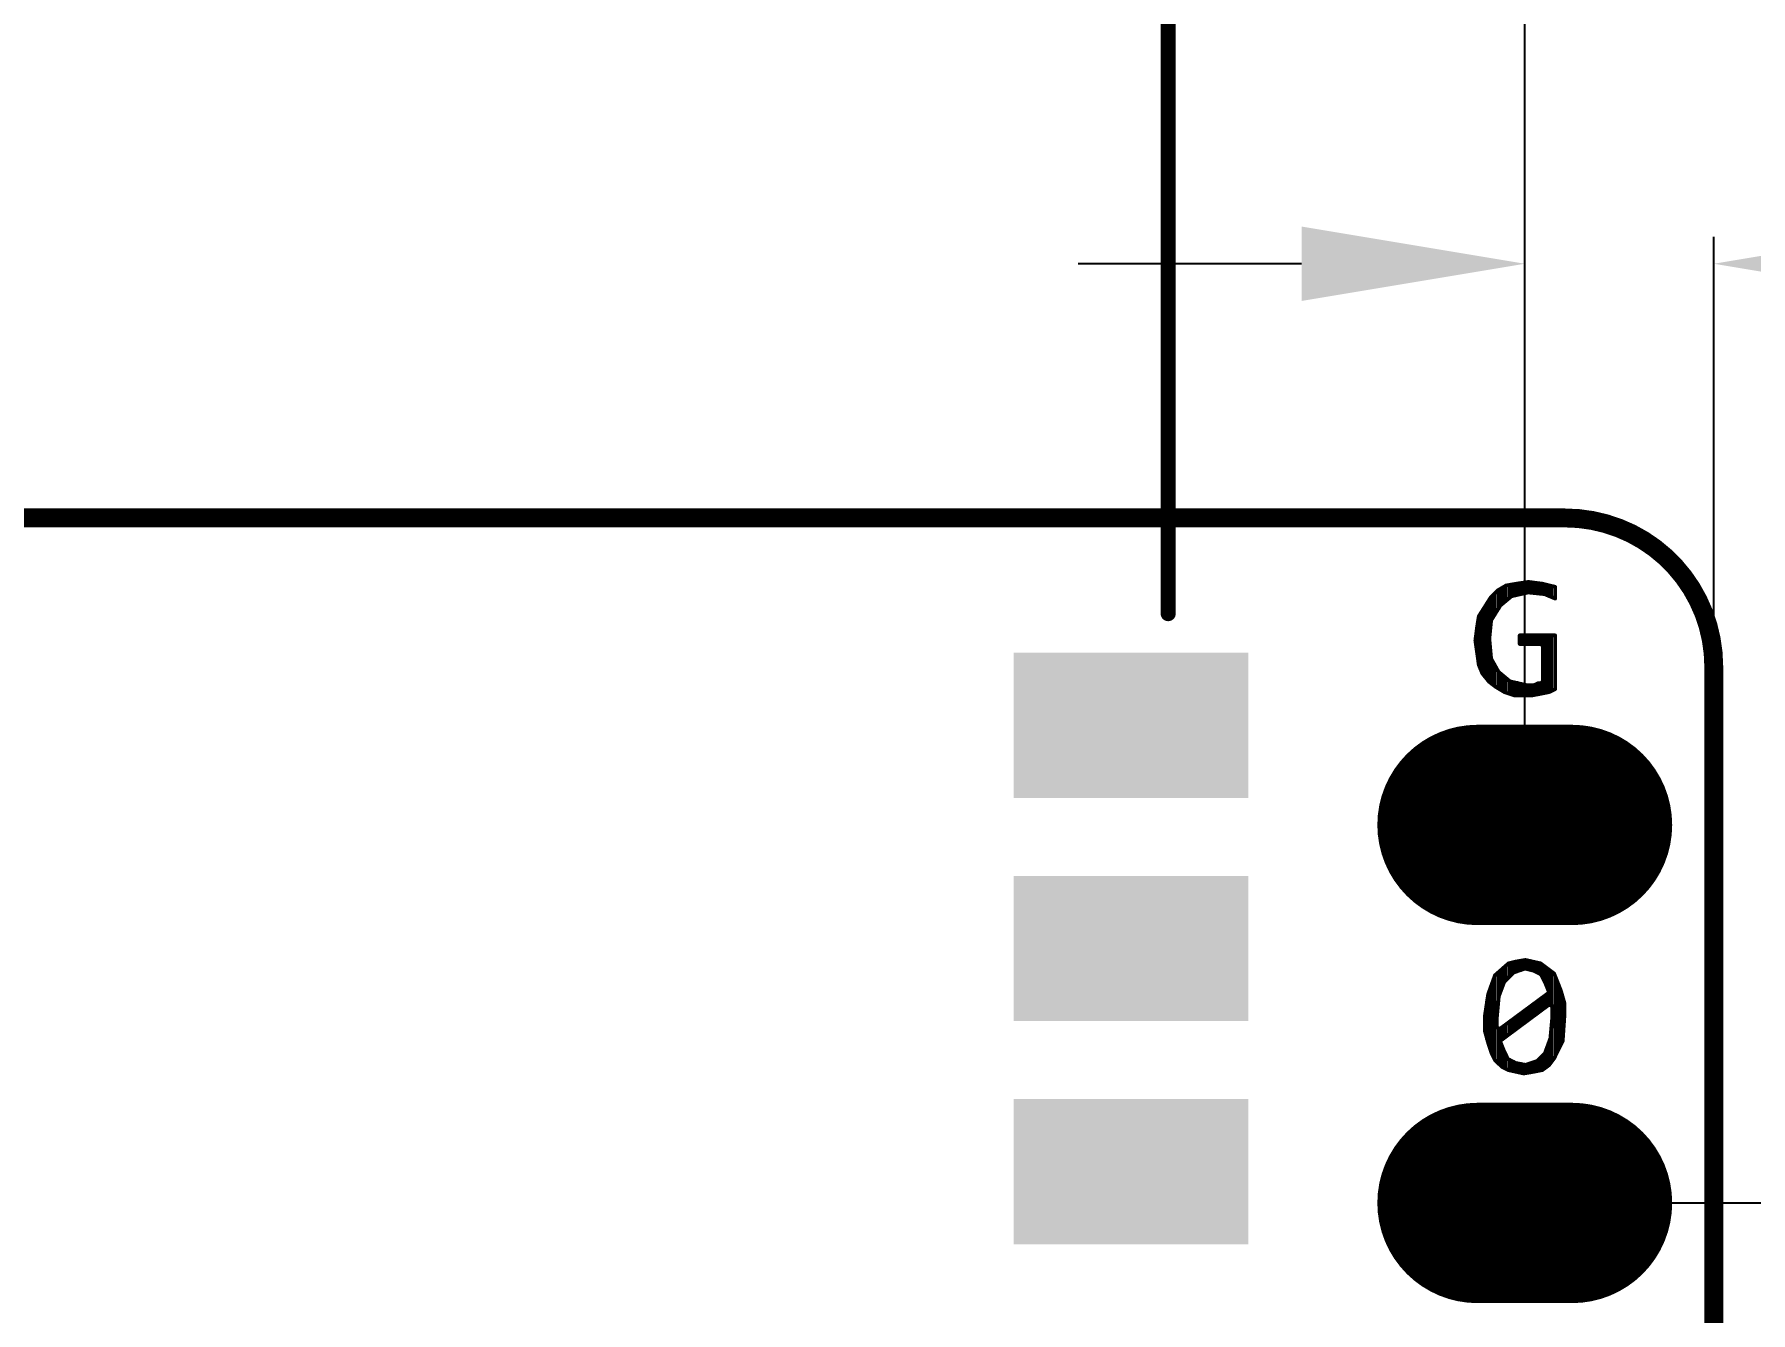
# Model space of a CAD drawing. Extents: x 138.1 to 180, y 20.3 to 82.2.
# Drawn here: x 159.83 to 171.36, y 58.86 to 67.45 of the extents above; entities that cross this region are included whole.
import ezdxf

# ---------------------------------------------------------------- set-up
doc = ezdxf.new("R2010")
doc.units = 0
doc.header["$MEASUREMENT"] = 0
doc.layers.get('0').update_dxf_attribs({"linetype": 'CONTINUOUS'})
doc.layers.get('Defpoints').update_dxf_attribs({"linetype": 'CONTINUOUS'})
doc.layers.add('SILKTOP_PHO', color=251, linetype='CONTINUOUS')
doc.styles.get("Standard").update_dxf_attribs({"font": 'arial.ttf'})
doc.dimstyles.get("Standard").update_dxf_attribs({"dimtxt": 1.5, "dimasz": 1.5, "dimexe": 0.18, "dimexo": 0, "dimgap": 0.5, "dimtad": 0, "dimtih": 1, "dimtoh": 1, "dimzin": 0, "dimdsep": 46, "dimtxsty": 'Standard', "dimcen": 0.09, "dimadec": 0, "dimazin": 0, "dimtfac": 1, "dimtofl": 0, "dimtmove": 2, "dimatfit": 3, "dimfxl": 1, "dimtolj": 1, "dimtzin": 0, "dimarcsym": 0})

# ---------------------------------------------------------------- blocks, each defined once
blk = doc.blocks.new('ROUND_1')
at = {"const_width": 0.0127}
blk.add_lwpolyline([(-0.00635, 0, 1), (0.00635, 0, 1)], format="xyb", close=True, dxfattribs=at)
blk = doc.blocks.new('ROUND_32')
at = {"const_width": 0.0635}
blk.add_lwpolyline([(-0.03175, 0, 1), (0.03175, 0, 1)], format="xyb", close=True, dxfattribs=at)
blk = doc.blocks.new('ROUND_33')
at = {"const_width": 0.0508}
blk.add_lwpolyline([(-0.0254, 0, 1), (0.0254, 0, 1)], format="xyb", close=True, dxfattribs=at)
blk = doc.blocks.new('RECTANGLE_208')
blk.add_solid([(0.788162, 0.48806), (0.788162, -0.48806), (-0.788162, 0.48806), (-0.788162, -0.48806)])
blk = doc.blocks.new('OBLONG_242')
at = {"const_width": 1.3462}
blk.add_lwpolyline([(0.3175, 0), (-0.3175, 0)], dxfattribs=at)
at = {"const_width": 0.6731}
for points in [[(-0.65405, 0, 1), (0.01905, 0, 1)], [(-0.01905, 0, 1), (0.65405, 0, 1)]]:
    blk.add_lwpolyline(points, format="xyb", close=True, dxfattribs=at)
blk = doc.blocks.new('*D114')
at = {"color": 0, "linetype": 'Continuous', "lineweight": -2}
for p, q in [((175.958, 61.093), (175.958, 62.593)), ((169.846, 59.593), (176.138, 59.593)), ((169.846, 57.053), (176.138, 57.053)), ((175.958, 55.553), (175.958, 54.053))]:
    blk.add_line(p, q, dxfattribs=at)
at = {"color": 0, "linetype": 'Continuous'}
for points in [[(175.708, 61.093), (176.208, 61.093), (175.958, 59.593)], [(175.708, 55.553), (176.208, 55.553), (175.958, 57.053)]]:
    blk.add_solid(points, dxfattribs=at)
at = {"layer": 'Defpoints', "color": 0, "linetype": 'Continuous'}
for p in [(169.846, 59.593), (169.846, 57.053), (175.958, 57.053)]:
    blk.add_point(p, dxfattribs=at)
at = {"color": 0, "linetype": 'Continuous', "insert": (175.958, 58.323), "char_height": 1.5, "attachment_point": 5}
blk.add_mtext('\\A1;2.54', dxfattribs=at)
blk = doc.blocks.new('*D116')
at = {"color": 0, "linetype": 'Continuous', "lineweight": -2}
for p, q in [((169.846, 62.133), (169.846, 66.084)), ((171.116, 63.164), (171.116, 66.084)), ((168.346, 65.904), (166.846, 65.904)), ((172.616, 65.904), (174.116, 65.904))]:
    blk.add_line(p, q, dxfattribs=at)
at = {"color": 0, "linetype": 'Continuous'}
for points in [[(168.346, 66.154), (168.346, 65.654), (169.846, 65.904)], [(172.616, 66.154), (172.616, 65.654), (171.116, 65.904)]]:
    blk.add_solid(points, dxfattribs=at)
at = {"layer": 'Defpoints', "color": 0, "linetype": 'Continuous'}
for p in [(171.116, 65.904), (171.116, 63.164), (169.846, 62.133)]:
    blk.add_point(p, dxfattribs=at)
at = {"color": 0, "linetype": 'Continuous', "insert": (176.255, 66.153), "char_height": 1.5, "attachment_point": 5}
blk.add_mtext('\\A1;1.27', dxfattribs=at)
blk = doc.blocks.new('*D117')
at = {"color": 0, "linetype": 'Continuous', "lineweight": -2}
for p, q in [((146.986, 62.133), (146.986, 75.582)), ((169.846, 62.574), (169.846, 75.582)), ((148.486, 75.402), (155.373, 75.402)), ((168.346, 75.402), (161.459, 75.402))]:
    blk.add_line(p, q, dxfattribs=at)
at = {"color": 0, "linetype": 'Continuous'}
for points in [[(148.486, 75.652), (148.486, 75.152), (146.986, 75.402)], [(168.346, 75.652), (168.346, 75.152), (169.846, 75.402)]]:
    blk.add_solid(points, dxfattribs=at)
at = {"layer": 'Defpoints', "color": 0, "linetype": 'Continuous'}
for p in [(146.986, 75.402), (169.846, 62.574), (146.986, 62.133)]:
    blk.add_point(p, dxfattribs=at)
at = {"color": 0, "linetype": 'Continuous', "insert": (158.416, 75.402), "char_height": 1.5, "attachment_point": 5}
blk.add_mtext('\\A1;22.86', dxfattribs=at)

msp = doc.modelspace()

# ---------------------------------------------------------------- linework, layer by layer
at = {"const_width": 0.127}
for points in [[(170.116, 64.196), (146.716, 64.196)], [(171.116, 26.283), (171.116, 63.196)]]:
    msp.add_lwpolyline(points, dxfattribs=at)
msp.add_lwpolyline([(171.116, 63.196, 0.414214), (170.116, 64.196)], format="xyb", dxfattribs=at)
at = {"layer": 'SILKTOP_PHO'}
for points, const_width in [([(167.45, 69.903), (167.45, 64.211)], 0.102), ([(170.116, 64.196), (146.716, 64.196)], 0.127), ([(149.45, 64.203), (167.45, 64.203)], 0.102), ([(167.45, 64.203), (167.45, 63.553)], 0.102), ([(169.871, 63.766), (169.79, 63.754)], 0.0254), ([(169.964, 63.754), (169.871, 63.766)], 0.0254), ([(169.872, 63.695), (169.872, 63.766)], 0.0254), ([(169.618, 63.663), (169.537, 63.535)], 0.0254), ([(169.618, 63.484), (169.618, 63.662)], 0.0254), ([(169.664, 63.709), (169.618, 63.663)], 0.0254), ([(169.643, 63.545), (169.643, 63.688)], 0.0254), ([(169.721, 63.742), (169.664, 63.709)], 0.0254), ([(169.669, 63.585), (169.669, 63.711)], 0.0254), ([(169.684, 63.609), (169.756, 63.669)], 0.0254), ([(169.694, 63.617), (169.694, 63.726)], 0.0254), ([(169.719, 63.639), (169.719, 63.742)], 0.0254), ([(169.79, 63.754), (169.721, 63.742)], 0.0254), ([(169.745, 63.66), (169.745, 63.747)], 0.0254), ([(169.756, 63.669), (169.761, 63.671)], 0.0254), ([(169.761, 63.671), (169.868, 63.695)], 0.0254), ([(169.77, 63.673), (169.77, 63.751)], 0.0254), ([(169.796, 63.679), (169.796, 63.755)], 0.0254), ([(169.821, 63.685), (169.821, 63.758)], 0.0254), ([(169.846, 63.69), (169.846, 63.762)], 0.0254), ([(169.868, 63.695), (169.873, 63.695)], 0.0254), ([(169.873, 63.695), (169.98, 63.684)], 0.0254), ([(169.897, 63.693), (169.897, 63.762)], 0.0254), ([(169.923, 63.69), (169.923, 63.759)], 0.0254), ([(169.948, 63.687), (169.948, 63.756)], 0.0254), ([(170.05, 63.733), (169.964, 63.754)], 0.0254), ([(169.973, 63.684), (169.973, 63.752)], 0.0254), ([(169.98, 63.684), (169.984, 63.682)], 0.0254), ([(169.984, 63.682), (170.05, 63.654)], 0.0254), ([(169.999, 63.676), (169.999, 63.745)], 0.0254), ([(170.024, 63.665), (170.024, 63.739)], 0.0254), ([(170.05, 63.654), (170.05, 63.733)], 0.0254), ([(170.05, 63.654), (170.05, 63.733)], 0.0254), ([(169.537, 63.535), (169.526, 63.466)], 0.0254), ([(169.542, 63.198), (169.542, 63.542)], 0.0254), ([(169.567, 63.143), (169.567, 63.582)], 0.0254), ([(169.592, 63.112), (169.592, 63.622)], 0.0254), ([(169.622, 63.511), (169.681, 63.606)], 0.0254), ([(169.681, 63.606), (169.684, 63.609)], 0.0254), ([(169.526, 63.466), (169.514, 63.373)], 0.0254), ([(169.608, 63.386), (169.62, 63.505)], 0.0254), ([(169.62, 63.505), (169.622, 63.511)], 0.0254), ([(169.514, 63.373), (169.537, 63.209)], 0.0254), ([(169.516, 63.357), (169.516, 63.39)], 0.0254), ([(169.608, 63.384), (169.608, 63.386)], 0.0254), ([(169.608, 63.383), (169.608, 63.384)], 0.0254), ([(169.62, 63.252), (169.608, 63.383)], 0.0254), ([(170.05, 63.407), (169.812, 63.407)], 0.0254), ([(169.812, 63.407), (169.812, 63.349)], 0.0254), ([(169.812, 63.349), (169.955, 63.349)], 0.0254), ([(169.821, 63.349), (169.821, 63.407)], 0.0254), ([(169.846, 63.349), (169.846, 63.407)], 0.0254), ([(169.872, 63.349), (169.872, 63.407)], 0.0254), ([(169.897, 63.349), (169.897, 63.407)], 0.0254), ([(169.923, 63.349), (169.923, 63.407)], 0.0254), ([(169.948, 63.349), (169.948, 63.407)], 0.0254), ([(169.955, 63.349), (169.967, 63.337)], 0.0254), ([(169.967, 63.337), (169.967, 63.098)], 0.0254), ([(169.973, 63.019), (169.973, 63.407)], 0.0254), ([(169.999, 63.024), (169.999, 63.407)], 0.0254), ([(170.024, 63.033), (170.024, 63.407)], 0.0254), ([(170.05, 63.046), (170.05, 63.407)], 0.0254), ([(170.05, 63.046), (170.05, 63.407)], 0.0254), ([(169.537, 63.209), (169.56, 63.152)], 0.0254), ([(169.618, 63.086), (169.618, 63.275)], 0.0254), ([(169.622, 63.247), (169.62, 63.252)], 0.0254), ([(169.669, 63.163), (169.622, 63.247)], 0.0254), ([(169.643, 63.067), (169.643, 63.209)], 0.0254), ([(171.116, 26.283), (171.116, 63.196)], 0.127), ([(169.56, 63.152), (169.606, 63.095)], 0.0254), ([(169.606, 63.095), (169.651, 63.061)], 0.0254), ([(169.669, 63.05), (169.669, 63.164)], 0.0254), ([(169.672, 63.16), (169.669, 63.163)], 0.0254), ([(169.744, 63.1), (169.672, 63.16)], 0.0254), ([(169.694, 63.035), (169.694, 63.141)], 0.0254), ([(169.719, 63.023), (169.719, 63.12)], 0.0254), ([(169.749, 63.097), (169.744, 63.1)], 0.0254), ([(169.745, 63.014), (169.745, 63.099)], 0.0254), ([(169.856, 63.073), (169.749, 63.097)], 0.0254), ([(169.77, 63.006), (169.77, 63.093)], 0.0254), ([(169.796, 63.003), (169.796, 63.087)], 0.0254), ([(169.821, 63.003), (169.821, 63.081)], 0.0254), ([(169.846, 63.003), (169.846, 63.076)], 0.0254), ([(169.859, 63.073), (169.856, 63.073)], 0.0254), ([(169.907, 63.073), (169.859, 63.073)], 0.0254), ([(169.872, 63.003), (169.872, 63.073)], 0.0254), ([(169.897, 63.004), (169.897, 63.073)], 0.0254), ([(169.913, 63.074), (169.907, 63.073)], 0.0254), ([(169.934, 63.085), (169.913, 63.074)], 0.0254), ([(169.923, 63.009), (169.923, 63.079)], 0.0254), ([(169.955, 63.085), (169.934, 63.085)], 0.0254), ([(169.948, 63.014), (169.948, 63.085)], 0.0254), ([(169.967, 63.098), (169.955, 63.085)], 0.0254), ([(169.651, 63.061), (169.709, 63.026)], 0.0254), ([(169.709, 63.026), (169.778, 63.003)], 0.0254), ([(169.778, 63.003), (169.894, 63.003)], 0.0254), ([(169.894, 63.003), (170.01, 63.026)], 0.0254), ([(170.01, 63.026), (170.05, 63.046)], 0.0254), ([(169.85, 61.226), (169.781, 61.214)], 0.0254), ([(169.952, 61.203), (169.85, 61.226)], 0.0254), ([(169.646, 61.123), (169.6, 60.996)], 0.0254), ([(169.643, 60.559), (169.643, 61.115)], 0.0254), ([(169.737, 61.203), (169.646, 61.123)], 0.0254), ([(169.669, 60.954), (169.669, 61.143)], 0.0254), ([(169.694, 61.04), (169.694, 61.165)], 0.0254), ([(169.71, 61.08), (169.77, 61.14)], 0.0254), ([(169.719, 61.089), (169.719, 61.187)], 0.0254), ([(169.781, 61.214), (169.737, 61.203)], 0.0254), ([(169.745, 61.115), (169.745, 61.205)], 0.0254), ([(169.77, 61.14), (169.77, 61.211)], 0.0254), ([(169.77, 61.14), (169.775, 61.143)], 0.0254), ([(169.775, 61.143), (169.846, 61.167)], 0.0254), ([(169.796, 61.15), (169.796, 61.216)], 0.0254), ([(169.821, 61.158), (169.821, 61.22)], 0.0254), ([(169.846, 61.167), (169.846, 61.225)], 0.0254), ([(169.846, 61.167), (169.853, 61.167)], 0.0254), ([(169.853, 61.167), (169.901, 61.155)], 0.0254), ([(169.872, 61.163), (169.872, 61.221)], 0.0254), ([(169.897, 61.156), (169.897, 61.215)], 0.0254), ([(169.901, 61.155), (169.904, 61.154)], 0.0254), ([(169.904, 61.154), (169.952, 61.13)], 0.0254), ([(169.923, 61.145), (169.923, 61.209)], 0.0254), ([(169.948, 61.132), (169.948, 61.204)], 0.0254), ([(169.952, 61.13), (169.957, 61.125)], 0.0254), ([(170.043, 61.135), (169.952, 61.203)], 0.0254), ([(169.957, 61.125), (169.981, 61.077)], 0.0254), ([(169.973, 61.093), (169.973, 61.187)], 0.0254), ([(169.999, 61.033), (169.999, 61.168)], 0.0254), ([(170.024, 60.927), (170.024, 61.149)], 0.0254), ([(170.089, 61.019), (170.043, 61.135)], 0.0254), ([(170.05, 60.578), (170.05, 61.118)], 0.0254), ([(169.6, 60.996), (169.577, 60.843)], 0.0254), ([(169.618, 60.615), (169.618, 61.045)], 0.0254), ([(169.671, 60.98), (169.707, 61.076)], 0.0254), ([(170.001, 61.001), (169.679, 60.763)], 0.0254), ([(169.707, 61.076), (169.71, 61.08)], 0.0254), ([(169.981, 61.077), (169.982, 61.076)], 0.0254), ([(169.982, 61.076), (170.006, 61.016)], 0.0254), ([(169.999, 60.918), (169.999, 60.999)], 0.0254), ([(170.006, 61.011), (170.001, 61.001)], 0.0254), ([(170.006, 61.016), (170.006, 61.011)], 0.0254), ([(170.075, 60.629), (170.075, 61.055)], 0.0254), ([(170.112, 60.938), (170.089, 61.019)], 0.0254), ([(169.592, 60.695), (169.592, 60.946)], 0.0254), ([(169.659, 60.846), (169.671, 60.977)], 0.0254), ([(169.671, 60.977), (169.671, 60.98)], 0.0254), ([(169.688, 60.687), (170.01, 60.926)], 0.0254), ([(169.846, 60.805), (169.846, 60.886)], 0.0254), ([(169.872, 60.824), (169.872, 60.905)], 0.0254), ([(169.897, 60.843), (169.897, 60.924)], 0.0254), ([(169.923, 60.861), (169.923, 60.943)], 0.0254), ([(169.948, 60.88), (169.948, 60.962)], 0.0254), ([(169.973, 60.899), (169.973, 60.981)], 0.0254), ([(170.01, 60.926), (170.03, 60.916)], 0.0254), ([(170.03, 60.916), (170.03, 60.832)], 0.0254), ([(170.1, 60.68), (170.1, 60.98)], 0.0254), ([(170.112, 60.845), (170.112, 60.938)], 0.0254), ([(169.577, 60.843), (169.577, 60.751)], 0.0254), ([(169.659, 60.844), (169.659, 60.846)], 0.0254), ([(169.659, 60.773), (169.659, 60.844)], 0.0254), ([(169.679, 60.763), (169.659, 60.773)], 0.0254), ([(169.694, 60.692), (169.694, 60.774)], 0.0254), ([(169.719, 60.711), (169.719, 60.792)], 0.0254), ([(169.745, 60.73), (169.745, 60.811)], 0.0254), ([(169.77, 60.749), (169.77, 60.83)], 0.0254), ([(169.796, 60.767), (169.796, 60.849)], 0.0254), ([(169.821, 60.786), (169.821, 60.868)], 0.0254), ([(170.03, 60.831), (170.018, 60.7)], 0.0254), ([(170.03, 60.832), (170.03, 60.831)], 0.0254), ([(170.101, 60.681), (170.112, 60.845)], 0.0254), ([(169.577, 60.751), (169.6, 60.669)], 0.0254), ([(169.6, 60.669), (169.623, 60.598)], 0.0254), ([(169.669, 60.531), (169.669, 60.76)], 0.0254), ([(169.682, 60.677), (169.688, 60.687)], 0.0254), ([(169.683, 60.673), (169.682, 60.677)], 0.0254), ([(169.707, 60.613), (169.683, 60.673)], 0.0254), ([(170.017, 60.697), (169.982, 60.601)], 0.0254), ([(170.018, 60.7), (170.017, 60.697)], 0.0254), ([(170.024, 60.54), (170.024, 60.764)], 0.0254), ([(170.043, 60.564), (170.101, 60.681)], 0.0254), ([(169.623, 60.598), (169.646, 60.553)], 0.0254), ([(169.646, 60.553), (169.691, 60.509)], 0.0254), ([(169.694, 60.507), (169.694, 60.646)], 0.0254), ([(169.708, 60.612), (169.707, 60.613)], 0.0254), ([(169.731, 60.564), (169.708, 60.612)], 0.0254), ([(169.719, 60.494), (169.719, 60.589)], 0.0254), ([(169.737, 60.558), (169.731, 60.564)], 0.0254), ([(169.785, 60.534), (169.737, 60.558)], 0.0254), ([(169.745, 60.484), (169.745, 60.555)], 0.0254), ([(169.77, 60.479), (169.77, 60.542)], 0.0254), ([(169.788, 60.533), (169.785, 60.534)], 0.0254), ([(169.926, 60.546), (169.854, 60.522)], 0.0254), ([(169.897, 60.473), (169.897, 60.536)], 0.0254), ([(169.923, 60.478), (169.923, 60.545)], 0.0254), ([(169.931, 60.549), (169.926, 60.546)], 0.0254), ([(169.979, 60.597), (169.931, 60.549)], 0.0254), ([(169.948, 60.483), (169.948, 60.566)], 0.0254), ([(169.973, 60.493), (169.973, 60.591)], 0.0254), ([(169.982, 60.601), (169.979, 60.597)], 0.0254), ([(169.999, 60.512), (169.999, 60.646)], 0.0254), ([(170.009, 60.519), (170.043, 60.564)], 0.0254), ([(169.691, 60.509), (169.735, 60.486)], 0.0254), ([(169.735, 60.486), (169.839, 60.463)], 0.0254), ([(169.848, 60.521), (169.788, 60.533)], 0.0254), ([(169.796, 60.473), (169.796, 60.532)], 0.0254), ([(169.821, 60.467), (169.821, 60.527)], 0.0254), ([(169.839, 60.463), (169.908, 60.475)], 0.0254), ([(169.846, 60.465), (169.846, 60.522)], 0.0254), ([(169.854, 60.522), (169.848, 60.521)], 0.0254), ([(169.872, 60.469), (169.872, 60.528)], 0.0254), ([(169.908, 60.475), (169.964, 60.486)], 0.0254), ([(169.964, 60.486), (170.009, 60.519)], 0.0254)]:
    msp.add_lwpolyline(points, dxfattribs=dict(at, const_width=const_width))
at = {"layer": 'SILKTOP_PHO', "const_width": 0.127}
msp.add_lwpolyline([(171.116, 63.196, 0.414214), (170.116, 64.196)], format="xyb", dxfattribs=at)

# ---------------------------------------------------------------- block references
for name, p in [('ROUND_32', (170.116, 64.196)), ('ROUND_32', (170.116, 64.196)), ('RECTANGLE_208', (167.2, 62.803)), ('ROUND_32', (171.116, 63.196)), ('ROUND_32', (171.116, 63.196)), ('OBLONG_242', (169.846, 62.133)), ('RECTANGLE_208', (167.2, 61.303)), ('RECTANGLE_208', (167.2, 59.803)), ('OBLONG_242', (169.846, 59.593))]:
    msp.add_blockref(name, p)
at = {"layer": 'SILKTOP_PHO'}
for name, p in [('ROUND_33', (167.45, 64.211)), ('ROUND_33', (167.45, 64.203)), ('ROUND_32', (170.116, 64.196)), ('ROUND_32', (170.116, 64.196)), ('ROUND_1', (169.871, 63.766)), ('ROUND_1', (169.872, 63.766)), ('ROUND_1', (169.618, 63.662)), ('ROUND_1', (169.618, 63.663)), ('ROUND_1', (169.643, 63.688)), ('ROUND_1', (169.664, 63.709)), ('ROUND_1', (169.669, 63.711)), ('ROUND_1', (169.694, 63.726)), ('ROUND_1', (169.719, 63.742)), ('ROUND_1', (169.721, 63.742)), ('ROUND_1', (169.745, 63.747)), ('ROUND_1', (169.745, 63.66)), ('ROUND_1', (169.756, 63.669)), ('ROUND_1', (169.761, 63.671)), ('ROUND_1', (169.77, 63.751)), ('ROUND_1', (169.77, 63.673)), ('ROUND_1', (169.79, 63.754)), ('ROUND_1', (169.796, 63.755)), ('ROUND_1', (169.796, 63.679)), ('ROUND_1', (169.821, 63.758)), ('ROUND_1', (169.821, 63.685)), ('ROUND_1', (169.846, 63.762)), ('ROUND_1', (169.846, 63.69)), ('ROUND_1', (169.868, 63.695)), ('ROUND_1', (169.872, 63.695)), ('ROUND_1', (169.873, 63.695)), ('ROUND_1', (169.897, 63.762)), ('ROUND_1', (169.897, 63.693)), ('ROUND_1', (169.923, 63.759)), ('ROUND_1', (169.923, 63.69)), ('ROUND_1', (169.948, 63.756)), ('ROUND_1', (169.948, 63.687)), ('ROUND_1', (169.964, 63.754)), ('ROUND_1', (169.973, 63.752)), ('ROUND_1', (169.973, 63.684)), ('ROUND_1', (169.98, 63.684)), ('ROUND_1', (169.984, 63.682)), ('ROUND_1', (169.999, 63.745)), ('ROUND_1', (169.999, 63.676)), ('ROUND_1', (170.024, 63.739)), ('ROUND_1', (170.024, 63.665)), ('ROUND_1', (170.05, 63.733)), ('ROUND_1', (170.05, 63.733)), ('ROUND_1', (170.05, 63.733)), ('ROUND_1', (170.05, 63.654)), ('ROUND_1', (170.05, 63.654)), ('ROUND_33', (167.45, 63.553)), ('ROUND_1', (169.537, 63.535)), ('ROUND_1', (169.542, 63.542)), ('ROUND_1', (169.567, 63.582)), ('ROUND_1', (169.592, 63.622)), ('ROUND_1', (169.643, 63.545)), ('ROUND_1', (169.669, 63.585)), ('ROUND_1', (169.681, 63.606)), ('ROUND_1', (169.684, 63.609)), ('ROUND_1', (169.694, 63.617)), ('ROUND_1', (169.719, 63.639)), ('ROUND_1', (169.526, 63.466)), ('ROUND_1', (169.618, 63.484)), ('ROUND_1', (169.62, 63.505)), ('ROUND_1', (169.622, 63.511)), ('ROUND_1', (169.514, 63.373)), ('ROUND_1', (169.516, 63.39)), ('ROUND_1', (169.516, 63.357)), ('ROUND_1', (169.608, 63.386)), ('ROUND_1', (169.608, 63.384)), ('ROUND_1', (169.608, 63.383)), ('ROUND_1', (169.812, 63.407)), ('ROUND_1', (169.812, 63.349)), ('ROUND_1', (169.821, 63.407)), ('ROUND_1', (169.821, 63.349)), ('ROUND_1', (169.846, 63.407)), ('ROUND_1', (169.846, 63.349)), ('ROUND_1', (169.872, 63.407)), ('ROUND_1', (169.872, 63.349)), ('ROUND_1', (169.897, 63.407)), ('ROUND_1', (169.897, 63.349)), ('ROUND_1', (169.923, 63.407)), ('ROUND_1', (169.923, 63.349)), ('ROUND_1', (169.948, 63.407)), ('ROUND_1', (169.948, 63.349)), ('ROUND_1', (169.955, 63.349)), ('ROUND_1', (169.967, 63.337)), ('ROUND_1', (169.973, 63.407)), ('ROUND_1', (169.999, 63.407)), ('ROUND_1', (170.024, 63.407)), ('ROUND_1', (170.05, 63.407)), ('ROUND_1', (170.05, 63.407)), ('ROUND_1', (169.537, 63.209)), ('ROUND_1', (169.542, 63.198)), ('ROUND_1', (169.618, 63.275)), ('ROUND_1', (169.62, 63.252)), ('ROUND_1', (169.622, 63.247)), ('ROUND_1', (169.643, 63.209)), ('ROUND_32', (171.116, 63.196)), ('ROUND_32', (171.116, 63.196)), ('ROUND_1', (169.56, 63.152)), ('ROUND_1', (169.567, 63.143)), ('ROUND_1', (169.592, 63.112)), ('ROUND_1', (169.606, 63.095)), ('ROUND_1', (169.618, 63.086)), ('ROUND_1', (169.669, 63.164)), ('ROUND_1', (169.669, 63.163)), ('ROUND_1', (169.672, 63.16)), ('ROUND_1', (169.694, 63.141)), ('ROUND_1', (169.719, 63.12)), ('ROUND_1', (169.744, 63.1)), ('ROUND_1', (169.745, 63.099)), ('ROUND_1', (169.749, 63.097)), ('ROUND_1', (169.77, 63.093)), ('ROUND_1', (169.796, 63.087)), ('ROUND_1', (169.821, 63.081)), ('ROUND_1', (169.846, 63.076)), ('ROUND_1', (169.856, 63.073)), ('ROUND_1', (169.859, 63.073)), ('ROUND_1', (169.872, 63.073)), ('ROUND_1', (169.897, 63.073)), ('ROUND_1', (169.907, 63.073)), ('ROUND_1', (169.913, 63.074)), ('ROUND_1', (169.923, 63.079)), ('ROUND_1', (169.934, 63.085)), ('ROUND_1', (169.948, 63.085)), ('ROUND_1', (169.955, 63.085)), ('ROUND_1', (169.967, 63.098)), ('ROUND_1', (169.643, 63.067)), ('ROUND_1', (169.651, 63.061)), ('ROUND_1', (169.669, 63.05)), ('ROUND_1', (169.694, 63.035)), ('ROUND_1', (169.709, 63.026)), ('ROUND_1', (169.719, 63.023)), ('ROUND_1', (169.745, 63.014)), ('ROUND_1', (169.77, 63.006)), ('ROUND_1', (169.778, 63.003)), ('ROUND_1', (169.796, 63.003)), ('ROUND_1', (169.821, 63.003)), ('ROUND_1', (169.846, 63.003)), ('ROUND_1', (169.872, 63.003)), ('ROUND_1', (169.894, 63.003)), ('ROUND_1', (169.897, 63.004)), ('ROUND_1', (169.923, 63.009)), ('ROUND_1', (169.948, 63.014)), ('ROUND_1', (169.973, 63.019)), ('ROUND_1', (169.999, 63.024)), ('ROUND_1', (170.01, 63.026)), ('ROUND_1', (170.024, 63.033)), ('ROUND_1', (170.05, 63.046)), ('ROUND_1', (170.05, 63.046)), ('ROUND_1', (169.85, 61.226)), ('ROUND_1', (169.643, 61.115)), ('ROUND_1', (169.646, 61.123)), ('ROUND_1', (169.669, 61.143)), ('ROUND_1', (169.694, 61.165)), ('ROUND_1', (169.719, 61.187)), ('ROUND_1', (169.737, 61.203)), ('ROUND_1', (169.745, 61.205)), ('ROUND_1', (169.745, 61.115)), ('ROUND_1', (169.77, 61.211)), ('ROUND_1', (169.77, 61.14)), ('ROUND_1', (169.77, 61.14)), ('ROUND_1', (169.775, 61.143)), ('ROUND_1', (169.781, 61.214)), ('ROUND_1', (169.796, 61.216)), ('ROUND_1', (169.796, 61.15)), ('ROUND_1', (169.821, 61.22)), ('ROUND_1', (169.821, 61.158)), ('ROUND_1', (169.846, 61.225)), ('ROUND_1', (169.846, 61.167)), ('ROUND_1', (169.846, 61.167)), ('ROUND_1', (169.853, 61.167)), ('ROUND_1', (169.872, 61.221)), ('ROUND_1', (169.872, 61.163)), ('ROUND_1', (169.897, 61.215)), ('ROUND_1', (169.897, 61.156)), ('ROUND_1', (169.901, 61.155)), ('ROUND_1', (169.904, 61.154)), ('ROUND_1', (169.923, 61.209)), ('ROUND_1', (169.923, 61.145)), ('ROUND_1', (169.948, 61.204)), ('ROUND_1', (169.948, 61.132)), ('ROUND_1', (169.952, 61.13)), ('ROUND_1', (169.952, 61.203)), ('ROUND_1', (169.957, 61.125)), ('ROUND_1', (169.973, 61.187)), ('ROUND_1', (169.999, 61.168)), ('ROUND_1', (170.024, 61.149)), ('ROUND_1', (170.043, 61.135)), ('ROUND_1', (170.05, 61.118)), ('ROUND_1', (169.6, 60.996)), ('ROUND_1', (169.618, 61.045)), ('ROUND_1', (169.694, 61.04)), ('ROUND_1', (169.707, 61.076)), ('ROUND_1', (169.71, 61.08)), ('ROUND_1', (169.719, 61.089)), ('ROUND_1', (169.973, 61.093)), ('ROUND_1', (169.981, 61.077)), ('ROUND_1', (169.982, 61.076)), ('ROUND_1', (169.999, 61.033)), ('ROUND_1', (169.999, 60.999)), ('ROUND_1', (170.001, 61.001)), ('ROUND_1', (170.006, 61.016)), ('ROUND_1', (170.006, 61.011)), ('ROUND_1', (170.006, 61.011)), ('ROUND_1', (170.075, 61.055)), ('ROUND_1', (170.089, 61.019)), ('ROUND_1', (169.592, 60.946)), ('ROUND_1', (169.669, 60.954)), ('ROUND_1', (169.671, 60.977)), ('ROUND_1', (169.671, 60.98)), ('ROUND_1', (169.846, 60.886)), ('ROUND_1', (169.872, 60.905)), ('ROUND_1', (169.897, 60.924)), ('ROUND_1', (169.923, 60.943)), ('ROUND_1', (169.948, 60.962)), ('ROUND_1', (169.948, 60.88)), ('ROUND_1', (169.973, 60.981)), ('ROUND_1', (169.973, 60.899)), ('ROUND_1', (169.999, 60.918)), ('ROUND_1', (170.01, 60.926)), ('ROUND_1', (170.024, 60.927)), ('ROUND_1', (170.03, 60.916)), ('ROUND_1', (170.03, 60.916)), ('ROUND_1', (170.1, 60.98)), ('ROUND_1', (170.112, 60.938)), ('ROUND_1', (170.112, 60.938)), ('ROUND_1', (169.577, 60.843)), ('ROUND_1', (169.659, 60.846)), ('ROUND_1', (169.659, 60.844)), ('ROUND_1', (169.659, 60.773)), ('ROUND_1', (169.694, 60.774)), ('ROUND_1', (169.719, 60.792)), ('ROUND_1', (169.745, 60.811)), ('ROUND_1', (169.77, 60.83)), ('ROUND_1', (169.796, 60.849)), ('ROUND_1', (169.796, 60.767)), ('ROUND_1', (169.821, 60.868)), ('ROUND_1', (169.821, 60.786)), ('ROUND_1', (169.846, 60.805)), ('ROUND_1', (169.872, 60.824)), ('ROUND_1', (169.897, 60.843)), ('ROUND_1', (169.923, 60.861)), ('ROUND_1', (170.03, 60.832)), ('ROUND_1', (170.03, 60.831)), ('ROUND_1', (170.112, 60.845)), ('ROUND_1', (169.577, 60.751)), ('ROUND_1', (169.592, 60.695)), ('ROUND_1', (169.6, 60.669)), ('ROUND_1', (169.669, 60.76)), ('ROUND_1', (169.679, 60.763)), ('ROUND_1', (169.682, 60.677)), ('ROUND_1', (169.683, 60.673)), ('ROUND_1', (169.688, 60.687)), ('ROUND_1', (169.694, 60.692)), ('ROUND_1', (169.719, 60.711)), ('ROUND_1', (169.745, 60.73)), ('ROUND_1', (169.77, 60.749)), ('ROUND_1', (170.017, 60.697)), ('ROUND_1', (170.018, 60.7)), ('ROUND_1', (170.024, 60.764)), ('ROUND_1', (170.101, 60.681)), ('ROUND_1', (170.1, 60.68)), ('ROUND_1', (169.618, 60.615)), ('ROUND_1', (169.623, 60.598)), ('ROUND_1', (169.643, 60.559)), ('ROUND_1', (169.646, 60.553)), ('ROUND_1', (169.694, 60.646)), ('ROUND_1', (169.707, 60.613)), ('ROUND_1', (169.708, 60.612)), ('ROUND_1', (169.719, 60.589)), ('ROUND_1', (169.731, 60.564)), ('ROUND_1', (169.737, 60.558)), ('ROUND_1', (169.745, 60.555)), ('ROUND_1', (169.77, 60.542)), ('ROUND_1', (169.785, 60.534)), ('ROUND_1', (169.897, 60.536)), ('ROUND_1', (169.923, 60.545)), ('ROUND_1', (169.926, 60.546)), ('ROUND_1', (169.931, 60.549)), ('ROUND_1', (169.948, 60.566)), ('ROUND_1', (169.973, 60.591)), ('ROUND_1', (169.979, 60.597)), ('ROUND_1', (169.982, 60.601)), ('ROUND_1', (169.999, 60.646)), ('ROUND_1', (170.024, 60.54)), ('ROUND_1', (170.043, 60.564)), ('ROUND_1', (170.05, 60.578)), ('ROUND_1', (170.075, 60.629)), ('ROUND_1', (169.669, 60.531)), ('ROUND_1', (169.691, 60.509)), ('ROUND_1', (169.694, 60.507)), ('ROUND_1', (169.719, 60.494)), ('ROUND_1', (169.735, 60.486)), ('ROUND_1', (169.745, 60.484)), ('ROUND_1', (169.77, 60.479)), ('ROUND_1', (169.788, 60.533)), ('ROUND_1', (169.796, 60.532)), ('ROUND_1', (169.796, 60.473)), ('ROUND_1', (169.821, 60.527)), ('ROUND_1', (169.821, 60.467)), ('ROUND_1', (169.839, 60.463)), ('ROUND_1', (169.846, 60.522)), ('ROUND_1', (169.846, 60.465)), ('ROUND_1', (169.848, 60.521)), ('ROUND_1', (169.854, 60.522)), ('ROUND_1', (169.872, 60.528)), ('ROUND_1', (169.872, 60.469)), ('ROUND_1', (169.897, 60.473)), ('ROUND_1', (169.908, 60.475)), ('ROUND_1', (169.923, 60.478)), ('ROUND_1', (169.948, 60.483)), ('ROUND_1', (169.964, 60.486)), ('ROUND_1', (169.973, 60.493)), ('ROUND_1', (169.999, 60.512)), ('ROUND_1', (170.009, 60.519))]:
    msp.add_blockref(name, p, dxfattribs=at)

# ---------------------------------------------------------------- dimensions: what is measured, and where the dimension line sits
at = {"linetype": 'Continuous'}
dim = msp.add_linear_dim(base=(146.986, 75.402), p1=(169.846, 62.574), p2=(146.986, 62.133), dimstyle='Standard', dxfattribs=at)
dim.commit()
dim.dimension.update_dxf_attribs({"geometry": '*D117', "text_midpoint": (158.416, 75.402)})
dim = msp.add_linear_dim(base=(171.116, 65.904), p1=(169.846, 62.133), p2=(171.116, 63.164), dimstyle='Standard', dxfattribs=at)
dim.commit()
dim.dimension.update_dxf_attribs({"geometry": '*D116', "text_midpoint": (176.255, 66.153), "dimtype": 160})
dim = msp.add_linear_dim(base=(175.958, 57.053), p1=(169.846, 59.593), p2=(169.846, 57.053), angle=90, dimstyle='Standard', dxfattribs=at)
dim.commit()
dim.dimension.update_dxf_attribs({"geometry": '*D114', "text_midpoint": (175.958, 58.323)})

doc.saveas('drawing.dxf')
